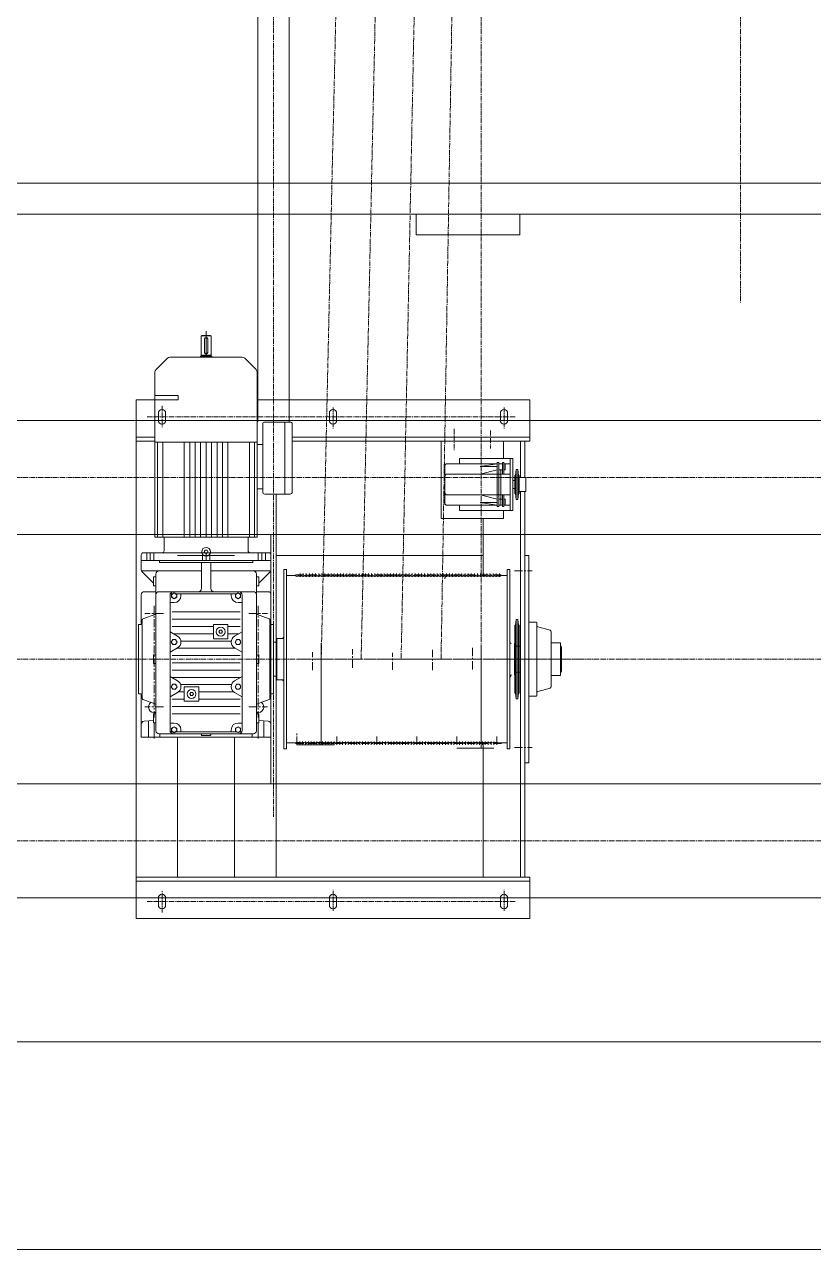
# Model space of a CAD drawing. Header units: millimetres. Extents: x 53635 to 142317, y 101101 to 147193.
# Drawn here: x 71936 to 73456, y 104897 to 107257 of the extents above; entities that cross this region are included whole.
import ezdxf

# ---------------------------------------------------------------- set-up
doc = ezdxf.new("R2010")
doc.units = ezdxf.units.MM
doc.header["$LTSCALE"] = 0.5
doc.header["$MEASUREMENT"] = 0
for name, pattern in [('AXES', [50.8, 31.75, -6.35, 6.35, -6.35]), ('AXES2', [28.575, 19.05, -3.175, 3.175, -3.175]), ('CONTINU', [0])]:
    doc.linetypes.add(name, pattern=pattern)
doc.layers.get('0').update_dxf_attribs({"lineweight": 0})
for name, color, linetype, lineweight in [('-AXE', 1, 'AXES2', 0), ('-beton', 6, 'Continuous', 0), ('-fort', 7, 'Continuous', 0), ('ASHADE', 7, 'CONTINU', 0), ('AXE', 1, 'AXES2', 0), ('AXES', 1, 'AXES', 0), ('FIN', 1, 'Continuous', 0), ('FORT', 7, 'Continuous', 0)]:
    doc.layers.add(name, color=color, linetype=linetype, lineweight=lineweight)

msp = doc.modelspace()

# ---------------------------------------------------------------- linework, layer by layer
at = {"layer": '-AXE'}
for p, q in [((72415.9, 121723.73), (72415.9, 105730.21)), ((70604.5, 106384.09), (77418.31, 106384.09)), ((70604.5, 106034.09), (77418.31, 106034.09)), ((70604.5, 105684.09), (77418.31, 105684.09))]:
    msp.add_line(p, q, dxfattribs=at)
at = {"layer": '-beton'}
for p, q in [((77215.89, 105296.59), (70815.89, 105296.59)), ((77626.32, 104896.59), (70445.89, 104896.59))]:
    msp.add_line(p, q, dxfattribs=at)
at = {"layer": '-fort'}
for p, q in [((72385.9, 106491.59), (72385.9, 107496.59)), ((72445.9, 106491.59), (72445.9, 107496.59)), ((70815.89, 106951.59), (77215.89, 106951.59)), ((70815.89, 106891.59), (77215.89, 106891.59)), ((70960.9, 106494.09), (77070.89, 106494.09)), ((70960.9, 106274.09), (77070.89, 106274.09)), ((72410.9, 105794.09), (72410.9, 106274.09)), ((72420.9, 105794.09), (72420.9, 106274.09)), ((70960.9, 105794.09), (77070.89, 105794.09)), ((70960.9, 105574.09), (77070.89, 105574.09))]:
    msp.add_line(p, q, dxfattribs=at)
for p, q in [((72691.39, 106891.59), (72690.89, 106891.09)), ((72690.89, 106891.09), (72690.89, 106852.09)), ((72691.39, 106891.59), (72890.39, 106891.59)), ((72890.89, 106891.09), (72890.39, 106891.59)), ((72890.89, 106891.09), (72890.89, 106852.09)), ((72690.89, 106852.09), (72691.39, 106851.59)), ((72691.39, 106851.59), (72890.39, 106851.59)), ((72890.39, 106851.59), (72890.89, 106852.09)), ((72276.64, 106657.09), (72277.64, 106658.09)), ((72276.64, 106657.09), (72295.64, 106657.09)), ((72276.64, 106618.09), (72276.64, 106657.09)), ((72277.64, 106658.09), (72294.64, 106658.09)), ((72283.14, 106625.09), (72283.14, 106651.09)), ((72286.14, 106618.09), (72286.14, 106666.09)), ((72289.14, 106625.09), (72289.14, 106651.09)), ((72295.64, 106657.09), (72294.64, 106658.09)), ((72295.64, 106618.09), (72295.64, 106657.09)), ((72189.69, 106592.14), (72211.59, 106614.03)), ((72216.54, 106616.09), (72286.14, 106616.09)), ((72275.14, 106618.09), (72297.14, 106618.09)), ((72275.14, 106616.09), (72275.14, 106618.09)), ((72275.14, 106616.09), (72297.14, 106616.09)), ((72276.64, 106620.09), (72295.64, 106620.09)), ((72276.64, 106618.09), (72295.64, 106618.09)), ((72286.14, 106616.09), (72355.74, 106616.09)), ((72297.14, 106616.09), (72297.14, 106618.09)), ((72382.59, 106592.14), (72360.69, 106614.03)), ((72187.64, 106542.09), (72187.64, 106587.19)), ((72384.64, 106452.09), (72384.64, 106587.19)), ((72187.02, 106534.09), (72187.02, 106542.09)), ((72187.02, 106542.09), (72232.5, 106542.09)), ((72187.02, 106534.09), (72232.5, 106534.09)), ((72187.64, 106452.09), (72187.64, 106534.09)), ((72232.5, 106534.09), (72232.5, 106542.09)), ((72395.14, 106356.09), (72395.14, 106487.09)), ((72448.14, 106491.09), (72399.14, 106491.09)), ((72438.14, 106352.09), (72438.14, 106491.09)), ((72452.14, 106356.09), (72452.14, 106487.09)), ((72187.64, 106452.09), (72286.14, 106452.09)), ((72187.64, 106269.09), (72187.64, 106452.09)), ((72192.64, 106452.09), (72192.64, 106452.09)), ((72192.64, 106269.09), (72192.64, 106452.09)), ((72202.64, 106452.09), (72202.64, 106452.09)), ((72202.64, 106269.09), (72202.64, 106452.09)), ((72244.14, 106452.09), (72244.14, 106452.09)), ((72244.14, 106269.09), (72244.14, 106452.09)), ((72254.64, 106452.09), (72254.64, 106452.09)), ((72254.64, 106269.09), (72254.64, 106452.09)), ((72265.14, 106452.09), (72265.14, 106452.09)), ((72265.14, 106269.09), (72265.14, 106452.09)), ((72275.64, 106452.09), (72275.64, 106452.09)), ((72275.64, 106269.09), (72275.64, 106452.09)), ((72286.14, 106452.09), (72384.64, 106452.09)), ((72286.14, 106269.09), (72286.14, 106452.09)), ((72296.64, 106452.09), (72296.64, 106452.09)), ((72296.64, 106269.09), (72296.64, 106452.09)), ((72307.14, 106452.09), (72307.14, 106452.09)), ((72307.14, 106269.09), (72307.14, 106452.09)), ((72317.64, 106452.09), (72317.64, 106452.09)), ((72317.64, 106269.09), (72317.64, 106452.09)), ((72328.14, 106452.09), (72328.14, 106452.09)), ((72328.14, 106269.09), (72328.14, 106452.09)), ((72369.64, 106452.09), (72369.64, 106452.09)), ((72369.64, 106269.09), (72369.64, 106452.09)), ((72379.64, 106452.09), (72379.64, 106452.09)), ((72379.64, 106269.09), (72379.64, 106452.09)), ((72384.64, 106452.09), (72384.64, 106452.09)), ((72384.64, 106452.09), (72384.64, 106452.09)), ((72384.64, 106269.09), (72384.64, 106452.09)), ((72384.64, 106447.59), (72384.64, 106452.09)), ((72395.14, 106447.59), (72384.64, 106447.59)), ((72384.64, 106362.59), (72384.64, 106447.59)), ((72395.14, 106362.59), (72395.14, 106447.59)), ((72395.14, 106362.59), (72384.64, 106362.59)), ((72448.14, 106352.09), (72399.14, 106352.09)), ((72187.64, 106269.09), (72384.64, 106269.09)), ((72205.14, 106243.09), (72205.14, 106269.09)), ((72205.14, 106269.09), (72367.14, 106269.09)), ((72367.14, 106243.09), (72367.14, 106269.09)), ((72161.14, 106224.09), (72161.14, 106235.09)), ((72161.14, 106224.09), (72196.14, 106224.09)), ((72161.14, 106206.57), (72161.14, 106224.09)), ((72161.14, 106224.09), (72196.14, 106224.09)), ((72165.14, 106239.09), (72201.14, 106239.09)), ((72171.64, 106224.09), (72171.64, 106239.09)), ((72178.64, 106224.09), (72178.64, 106239.09)), ((72185.64, 106224.09), (72185.64, 106239.09)), ((72196.14, 106224.09), (72376.14, 106224.09)), ((72196.14, 106224.09), (72376.14, 106224.09)), ((72196.14, 106220.09), (72196.14, 106224.09)), ((72201.14, 106239.09), (72371.14, 106239.09)), ((72279.14, 106224.09), (72279.14, 106239.09)), ((72279.14, 106224.09), (72279.14, 106239.09)), ((72279.14, 106224.09), (72279.14, 106239.09)), ((72279.14, 106224.09), (72279.14, 106239.09)), ((72282.68, 106241.09), (72284.41, 106244.09)), ((72284.41, 106238.09), (72282.68, 106241.09)), ((72284.41, 106244.09), (72287.88, 106244.09)), ((72284.41, 106238.09), (72287.88, 106238.09)), ((72286.14, 106224.09), (72286.14, 106239.09)), ((72286.14, 106224.09), (72286.14, 106239.09)), ((72286.14, 106224.09), (72286.14, 106239.09)), ((72289.61, 106241.09), (72287.88, 106244.09)), ((72287.88, 106238.09), (72289.61, 106241.09)), ((72293.14, 106224.09), (72293.14, 106239.09)), ((72293.14, 106224.09), (72293.14, 106239.09)), ((72293.14, 106224.09), (72293.14, 106239.09)), ((72293.14, 106224.09), (72293.14, 106239.09)), ((72371.14, 106239.09), (72407.14, 106239.09)), ((72376.14, 106224.09), (72411.14, 106224.09)), ((72376.14, 106220.09), (72376.14, 106224.09)), ((72376.14, 106224.09), (72411.14, 106224.09)), ((72386.64, 106224.09), (72386.64, 106239.09)), ((72393.64, 106224.09), (72393.64, 106239.09)), ((72400.64, 106224.09), (72400.64, 106239.09)), ((72411.14, 106224.09), (72411.14, 106235.09)), ((72411.14, 106224.09), (72411.14, 106224.09)), ((72411.14, 106206.57), (72411.14, 106224.09)), ((72411.14, 106224.09), (72411.14, 106224.09)), ((72908.14, 105834.09), (72908.14, 106234.09)), ((72184.64, 106180.59), (72162.9, 106202.33)), ((72163.14, 106204.09), (72277.14, 106204.09)), ((72195.14, 106204.09), (72277.14, 106204.09)), ((72196.14, 106220.09), (72376.14, 106220.09)), ((72277.14, 106170.09), (72277.14, 106219.09)), ((72277.14, 106204.09), (72277.14, 106204.09)), ((72277.14, 106204.09), (72277.14, 106204.09)), ((72295.14, 106170.09), (72295.14, 106219.09)), ((72295.14, 106204.09), (72409.14, 106204.09)), ((72295.14, 106204.09), (72377.14, 106204.09)), ((72387.64, 106180.59), (72409.39, 106202.33)), ((72436.14, 106206.59), (72436.14, 106034.08)), ((72441.14, 106034.08), (72441.14, 106206.59)), ((72866.14, 106034.08), (72866.14, 106206.59)), ((72871.14, 106206.59), (72871.14, 106034.08)), ((72189.14, 106192.59), (72184.64, 106192.59)), ((72184.64, 106192.59), (72184.64, 106175.59)), ((72184.64, 106175.59), (72189.14, 106175.59)), ((72189.14, 106192.59), (72189.14, 106198.09)), ((72189.14, 106175.59), (72189.14, 106192.59)), ((72189.14, 106158.09), (72189.14, 106175.59)), ((72189.14, 106164.09), (72189.14, 106175.59)), ((72383.14, 106158.09), (72383.14, 106198.09)), ((72383.14, 106192.59), (72383.14, 106175.59)), ((72387.64, 106192.59), (72383.14, 106192.59)), ((72383.14, 106164.09), (72383.14, 106176.09)), ((72383.14, 106176.09), (72383.14, 106176.09)), ((72383.14, 106175.59), (72387.64, 106175.59)), ((72387.64, 106175.59), (72387.64, 106192.59)), ((72441.14, 106195.59), (72458.32, 106195.59)), ((72463.97, 106195.59), (72464.32, 106195.59)), ((72469.97, 106195.59), (72470.32, 106195.59)), ((72475.97, 106195.59), (72476.32, 106195.59)), ((72481.97, 106195.59), (72482.32, 106195.59)), ((72487.97, 106195.59), (72488.32, 106195.59)), ((72493.97, 106195.59), (72494.32, 106195.59)), ((72499.97, 106195.59), (72500.32, 106195.59)), ((72505.97, 106195.59), (72506.32, 106195.59)), ((72511.97, 106195.59), (72512.32, 106195.59)), ((72517.97, 106195.59), (72518.32, 106195.59)), ((72523.97, 106195.59), (72524.32, 106195.59)), ((72529.97, 106195.59), (72530.32, 106195.59)), ((72535.97, 106195.59), (72536.32, 106195.59)), ((72541.97, 106195.59), (72542.32, 106195.59)), ((72547.97, 106195.59), (72548.32, 106195.59)), ((72553.97, 106195.59), (72554.32, 106195.59)), ((72559.97, 106195.59), (72560.32, 106195.59)), ((72565.97, 106195.59), (72566.32, 106195.59)), ((72571.97, 106195.59), (72572.32, 106195.59)), ((72577.97, 106195.59), (72578.32, 106195.59)), ((72583.97, 106195.59), (72584.32, 106195.59)), ((72589.97, 106195.59), (72590.32, 106195.59)), ((72595.97, 106195.59), (72596.32, 106195.59)), ((72601.97, 106195.59), (72602.32, 106195.59)), ((72607.97, 106195.59), (72608.32, 106195.59)), ((72613.97, 106195.59), (72614.32, 106195.59)), ((72619.97, 106195.59), (72620.32, 106195.59)), ((72625.97, 106195.59), (72626.32, 106195.59)), ((72631.97, 106195.59), (72632.32, 106195.59)), ((72637.97, 106195.59), (72638.32, 106195.59)), ((72643.97, 106195.59), (72644.32, 106195.59)), ((72649.97, 106195.59), (72650.32, 106195.59)), ((72655.97, 106195.59), (72656.32, 106195.59)), ((72661.97, 106195.59), (72662.32, 106195.59)), ((72667.97, 106195.59), (72668.32, 106195.59)), ((72673.97, 106195.59), (72674.32, 106195.59)), ((72679.97, 106195.59), (72680.32, 106195.59)), ((72685.97, 106195.59), (72686.32, 106195.59)), ((72691.97, 106195.59), (72692.32, 106195.59)), ((72697.97, 106195.59), (72698.32, 106195.59)), ((72703.97, 106195.59), (72704.32, 106195.59)), ((72709.97, 106195.59), (72710.32, 106195.59)), ((72715.97, 106195.59), (72716.32, 106195.59)), ((72721.97, 106195.59), (72722.32, 106195.59)), ((72727.97, 106195.59), (72728.32, 106195.59)), ((72733.97, 106195.59), (72734.32, 106195.59)), ((72739.97, 106195.59), (72740.32, 106195.59)), ((72745.97, 106195.59), (72746.32, 106195.59)), ((72751.97, 106195.59), (72752.32, 106195.59)), ((72757.97, 106195.59), (72758.32, 106195.59)), ((72763.97, 106195.59), (72764.32, 106195.59)), ((72769.97, 106195.59), (72770.32, 106195.59)), ((72775.97, 106195.59), (72776.32, 106195.59)), ((72781.97, 106195.59), (72782.32, 106195.59)), ((72787.97, 106195.59), (72788.32, 106195.59)), ((72793.97, 106195.59), (72794.32, 106195.59)), ((72799.97, 106195.59), (72800.32, 106195.59)), ((72805.97, 106195.59), (72806.32, 106195.59)), ((72811.97, 106195.59), (72812.32, 106195.59)), ((72817.97, 106195.59), (72818.32, 106195.59)), ((72823.97, 106195.59), (72824.32, 106195.59)), ((72829.97, 106195.59), (72830.32, 106195.59)), ((72835.97, 106195.59), (72836.32, 106195.59)), ((72841.97, 106195.59), (72842.32, 106195.59)), ((72847.97, 106195.59), (72848.32, 106195.59)), ((72853.97, 106195.59), (72866.14, 106195.59)), ((72161.14, 106101.09), (72161.14, 106158.09)), ((72167.14, 106164.09), (72189.14, 106164.09)), ((72189.14, 106042.59), (72189.14, 106158.09)), ((72189.14, 106042.59), (72189.14, 106158.09)), ((72195.14, 106164.09), (72223.14, 106164.09)), ((72216.64, 106086.69), (72216.64, 106157.59)), ((72217.94, 106160.09), (72221.77, 106160.09)), ((72219.74, 106158.89), (72224.64, 106161.79)), ((72219.74, 106153.29), (72219.74, 106158.89)), ((72224.64, 106150.49), (72219.74, 106153.29)), ((72223.14, 106164.09), (72349.14, 106164.09)), ((72229.54, 106158.89), (72224.64, 106161.79)), ((72224.64, 106150.49), (72229.54, 106153.29)), ((72227.52, 106160.09), (72344.77, 106160.09)), ((72229.54, 106153.29), (72229.54, 106158.89)), ((72237.64, 106156.09), (72237.64, 106160.09)), ((72334.64, 106156.09), (72334.64, 106160.09)), ((72342.74, 106158.89), (72347.64, 106161.79)), ((72342.74, 106153.29), (72342.74, 106158.89)), ((72347.64, 106150.49), (72342.74, 106153.29)), ((72352.54, 106158.89), (72347.64, 106161.79)), ((72347.64, 106150.49), (72352.54, 106153.29)), ((72349.14, 106164.09), (72377.14, 106164.09)), ((72350.52, 106160.09), (72354.34, 106160.09)), ((72352.54, 106153.29), (72352.54, 106158.89)), ((72355.64, 106086.69), (72355.64, 106157.59)), ((72383.14, 106164.09), (72405.14, 106164.09)), ((72383.14, 105896.09), (72383.14, 106158.09)), ((72411.14, 106101.09), (72411.14, 106158.09)), ((72216.64, 106143.09), (72224.64, 106143.09)), ((72347.64, 106143.09), (72355.64, 106143.09)), ((72163.14, 106103.09), (72163.14, 106109.68)), ((72164.46, 106111.56), (72189.14, 106120.55)), ((72220.64, 106125.09), (72351.64, 106125.09)), ((72220.64, 106111.09), (72351.64, 106111.09)), ((72407.83, 106111.56), (72383.14, 106120.55)), ((72409.14, 106103.09), (72409.14, 106109.68)), ((72922.14, 106105.59), (72908.14, 106105.59)), ((72923.14, 106104.59), (72923.14, 106034.09)), ((72156.14, 106101.09), (72161.14, 106101.09)), ((72156.14, 106034.09), (72156.14, 106101.09)), ((72163.14, 105967.09), (72163.14, 106101.09)), ((72216.64, 106047.49), (72216.64, 106086.69)), ((72231.14, 106078.39), (72216.64, 106086.69)), ((72216.64, 106047.49), (72216.64, 106086.69)), ((72220.64, 106097.09), (72300.14, 106097.09)), ((72222.93, 106083.09), (72300.14, 106083.09)), ((72300.14, 106101.09), (72328.14, 106101.09)), ((72300.14, 106073.09), (72300.14, 106101.09)), ((72312.41, 106090.09), (72310.68, 106087.09)), ((72310.68, 106087.09), (72312.41, 106084.09)), ((72315.88, 106090.09), (72312.41, 106090.09)), ((72312.41, 106084.09), (72315.88, 106084.09)), ((72317.61, 106087.09), (72315.88, 106090.09)), ((72315.88, 106084.09), (72317.61, 106087.09)), ((72328.14, 106073.09), (72328.14, 106101.09)), ((72328.14, 106097.09), (72351.64, 106097.09)), ((72328.14, 106083.09), (72349.35, 106083.09)), ((72341.14, 106078.39), (72355.64, 106086.69)), ((72355.64, 106047.49), (72355.64, 106086.69)), ((72409.14, 105967.09), (72409.14, 106101.09)), ((72411.14, 106101.09), (72416.14, 106101.09)), ((72416.14, 106034.09), (72416.14, 106101.09)), ((72948.92, 106089.88), (72925.37, 106096.19)), ((72951.14, 106034.09), (72951.14, 106087.01)), ((72218.94, 106067.09), (72221.84, 106071.99)), ((72221.84, 106062.19), (72218.94, 106067.09)), ((72221.84, 106071.99), (72227.44, 106071.99)), ((72221.84, 106062.19), (72227.44, 106062.19)), ((72230.24, 106067.09), (72227.44, 106071.99)), ((72227.44, 106062.19), (72230.24, 106067.09)), ((72237.49, 106069.09), (72334.8, 106069.09)), ((72300.14, 106073.09), (72328.14, 106073.09)), ((72341.94, 106067.09), (72344.84, 106071.99)), ((72344.84, 106062.19), (72341.94, 106067.09)), ((72344.84, 106071.99), (72350.44, 106071.99)), ((72344.84, 106062.19), (72350.44, 106062.19)), ((72353.24, 106067.09), (72350.44, 106071.99)), ((72350.44, 106062.19), (72353.24, 106067.09)), ((72421.14, 106066.59), (72416.14, 106066.59)), ((72416.14, 106066.59), (72416.14, 106066.59)), ((72421.14, 106073.09), (72422.14, 106074.09)), ((72421.14, 105995.09), (72421.14, 106073.09)), ((72421.14, 106001.59), (72421.14, 106066.59)), ((72421.14, 106004.09), (72421.14, 106064.09)), ((72436.14, 106074.09), (72422.14, 106074.09)), ((72422.14, 105994.09), (72422.14, 106074.09)), ((72881.14, 106063.09), (72880.14, 106064.09)), ((72880.14, 106004.09), (72880.14, 106064.09)), ((72892.14, 106059.09), (72881.14, 106059.09)), ((72968.74, 106065.33), (72951.14, 106065.33)), ((72968.74, 106002.83), (72968.74, 106065.33)), ((72970.14, 106059.09), (72968.74, 106059.09)), ((72971.14, 106058.09), (72970.14, 106059.09)), ((72970.14, 106009.09), (72970.14, 106059.09)), ((72971.14, 106010.09), (72971.14, 106058.09)), ((72156.14, 105967.09), (72156.14, 106034.09)), ((72189.14, 106042.59), (72184.64, 106042.59)), ((72184.64, 106042.59), (72184.64, 106025.59)), ((72189.14, 106025.59), (72189.14, 106042.59)), ((72216.64, 106047.49), (72231.14, 106055.79)), ((72216.64, 106000.69), (72216.64, 106047.49)), ((72220.64, 106041.09), (72351.64, 106041.09)), ((72229.92, 106055.09), (72342.37, 106055.09)), ((72355.64, 106047.49), (72341.14, 106055.79)), ((72355.64, 106000.69), (72355.64, 106047.49)), ((72383.14, 106042.59), (72383.14, 106025.59)), ((72387.64, 106042.59), (72383.14, 106042.59)), ((72387.64, 106025.59), (72387.64, 106042.59)), ((72416.14, 105967.09), (72416.14, 106034.09)), ((72436.14, 106034.08), (72436.14, 105861.59)), ((72441.14, 106034.08), (72441.14, 105861.59)), ((72866.14, 106034.08), (72866.14, 105861.59)), ((72871.14, 106034.08), (72871.14, 105861.59)), ((72923.14, 105963.59), (72923.14, 106034.09)), ((72951.14, 105981.19), (72951.14, 106034.09)), ((72184.64, 106025.59), (72189.14, 106025.59)), ((72189.14, 105928.59), (72189.14, 106025.59)), ((72220.64, 106027.09), (72351.64, 106027.09)), ((72220.64, 106027.09), (72351.64, 106027.09)), ((72220.64, 106013.09), (72351.64, 106013.09)), ((72383.14, 106025.59), (72387.64, 106025.59)), ((72971.14, 106010.09), (72970.14, 106009.09)), ((72216.64, 105961.49), (72216.64, 106000.69)), ((72231.14, 105992.39), (72216.64, 106000.69)), ((72216.64, 105961.49), (72216.64, 106000.69)), ((72220.64, 105999.09), (72351.64, 105999.09)), ((72341.14, 105992.39), (72355.64, 106000.69)), ((72355.64, 105961.49), (72355.64, 106000.69)), ((72421.14, 106001.59), (72416.14, 106001.59)), ((72416.14, 106001.59), (72416.14, 106001.59)), ((72421.14, 105995.09), (72422.14, 105994.09)), ((72436.14, 105994.09), (72422.14, 105994.09)), ((72880.14, 106004.09), (72881.14, 106005.09)), ((72892.14, 106009.09), (72881.14, 106009.09)), ((72968.74, 106002.83), (72951.14, 106002.83)), ((72970.14, 106009.09), (72968.74, 106009.09)), ((72156.14, 105967.09), (72161.14, 105967.09)), ((72161.14, 105884.09), (72161.14, 105967.09)), ((72163.14, 105958.49), (72163.14, 105965.09)), ((72216.64, 105961.49), (72231.14, 105969.79)), ((72218.94, 105981.09), (72221.84, 105985.99)), ((72221.84, 105976.19), (72218.94, 105981.09)), ((72221.84, 105985.99), (72227.44, 105985.99)), ((72221.84, 105976.19), (72227.44, 105976.19)), ((72230.24, 105981.09), (72227.44, 105985.99)), ((72227.44, 105976.19), (72230.24, 105981.09)), ((72232.95, 105971.09), (72244.14, 105971.09)), ((72237.01, 105985.09), (72335.27, 105985.09)), ((72244.14, 105981.09), (72272.14, 105981.09)), ((72244.14, 105953.09), (72244.14, 105981.09)), ((72256.41, 105970.09), (72254.68, 105967.09)), ((72254.68, 105967.09), (72256.41, 105964.09)), ((72259.88, 105970.09), (72256.41, 105970.09)), ((72256.41, 105964.09), (72259.88, 105964.09)), ((72261.61, 105967.09), (72259.88, 105970.09)), ((72259.88, 105964.09), (72261.61, 105967.09)), ((72272.14, 105953.09), (72272.14, 105981.09)), ((72272.14, 105971.09), (72339.34, 105971.09)), ((72355.64, 105961.49), (72341.14, 105969.79)), ((72341.94, 105981.09), (72344.84, 105985.99)), ((72344.84, 105976.19), (72341.94, 105981.09)), ((72344.84, 105985.99), (72350.44, 105985.99)), ((72344.84, 105976.19), (72350.44, 105976.19)), ((72353.24, 105981.09), (72350.44, 105985.99)), ((72350.44, 105976.19), (72353.24, 105981.09)), ((72409.14, 105958.49), (72409.14, 105965.09)), ((72411.14, 105967.09), (72416.14, 105967.09)), ((72411.14, 105884.09), (72411.14, 105967.09)), ((72922.14, 105962.59), (72908.14, 105962.59)), ((72948.92, 105978.29), (72925.37, 105971.98)), ((72189.14, 105947.62), (72164.46, 105956.61)), ((72216.64, 105896.59), (72216.64, 105961.49)), ((72220.64, 105957.09), (72244.14, 105957.09)), ((72220.64, 105943.09), (72351.64, 105943.09)), ((72244.14, 105953.09), (72272.14, 105953.09)), ((72272.14, 105957.09), (72351.64, 105957.09)), ((72355.64, 105896.59), (72355.64, 105961.49)), ((72383.14, 105947.62), (72407.83, 105956.61)), ((72166.72, 105914.48), (72184.64, 105915.76)), ((72189.14, 105928.59), (72184.64, 105928.59)), ((72184.64, 105928.59), (72184.64, 105911.59)), ((72189.14, 105911.59), (72189.14, 105928.59)), ((72220.64, 105929.09), (72351.64, 105929.09)), ((72383.14, 105928.59), (72383.14, 105911.59)), ((72387.64, 105928.59), (72383.14, 105928.59)), ((72383.14, 105916.09), (72383.14, 105916.09)), ((72387.64, 105911.59), (72387.64, 105928.59)), ((72405.57, 105914.48), (72387.64, 105915.76)), ((72161.14, 105884.09), (72161.14, 105908.5)), ((72175.14, 105884.09), (72175.14, 105914.09)), ((72184.64, 105911.59), (72189.14, 105911.59)), ((72186.14, 105881.09), (72186.14, 105911.59)), ((72189.14, 105896.09), (72189.14, 105911.59)), ((72216.64, 105911.09), (72224.64, 105911.09)), ((72217.94, 105894.09), (72221.77, 105894.09)), ((72219.74, 105900.89), (72224.64, 105903.69)), ((72219.74, 105895.29), (72219.74, 105900.89)), ((72224.64, 105892.39), (72219.74, 105895.29)), ((72229.54, 105900.89), (72224.64, 105903.69)), ((72224.64, 105892.39), (72229.54, 105895.29)), ((72227.52, 105894.09), (72344.84, 105894.09)), ((72229.54, 105895.29), (72229.54, 105900.89)), ((72237.64, 105894.09), (72237.64, 105898.09)), ((72334.64, 105894.09), (72334.64, 105898.09)), ((72342.74, 105900.89), (72347.64, 105903.79)), ((72342.74, 105895.29), (72342.74, 105900.89)), ((72347.64, 105892.49), (72342.74, 105895.29)), ((72347.64, 105911.09), (72355.64, 105911.09)), ((72352.54, 105900.89), (72347.64, 105903.79)), ((72347.64, 105892.49), (72352.54, 105895.29)), ((72350.44, 105894.09), (72354.34, 105894.09)), ((72352.54, 105895.29), (72352.54, 105900.89)), ((72383.14, 105911.59), (72387.64, 105911.59)), ((72386.14, 105881.09), (72386.14, 105911.59)), ((72397.14, 105884.09), (72397.14, 105914.09)), ((72411.14, 105884.09), (72411.14, 105908.5)), ((72161.14, 105884.09), (72286.14, 105884.09)), ((72195.14, 105890.09), (72223.14, 105890.09)), ((72197.14, 105884.09), (72197.14, 105890.09)), ((72223.14, 105890.09), (72349.14, 105890.09)), ((72223.14, 105890.09), (72276.14, 105890.09)), ((72277.14, 105888.09), (72277.14, 105889.09)), ((72278.14, 105887.09), (72286.14, 105887.09)), ((72286.14, 105887.09), (72294.14, 105887.09)), ((72286.14, 105884.09), (72411.14, 105884.09)), ((72295.14, 105888.09), (72295.14, 105889.09)), ((72296.14, 105890.09), (72349.14, 105890.09)), ((72349.14, 105890.09), (72377.14, 105890.09)), ((72375.14, 105884.09), (72375.14, 105890.09)), ((72441.14, 105872.59), (72458.58, 105872.59)), ((72463.71, 105872.59), (72464.08, 105872.59)), ((72469.21, 105872.59), (72469.58, 105872.59)), ((72474.71, 105872.59), (72475.08, 105872.59)), ((72480.21, 105872.59), (72480.58, 105872.59)), ((72485.71, 105872.59), (72486.08, 105872.59)), ((72491.21, 105872.59), (72491.58, 105872.59)), ((72496.71, 105872.59), (72497.08, 105872.59)), ((72502.21, 105872.59), (72502.58, 105872.59)), ((72507.71, 105872.59), (72508.08, 105872.59)), ((72513.21, 105872.59), (72513.58, 105872.59)), ((72518.71, 105872.59), (72519.08, 105872.59)), ((72524.21, 105872.59), (72524.58, 105872.59)), ((72529.71, 105872.59), (72530.08, 105872.59)), ((72535.21, 105872.59), (72535.58, 105872.59)), ((72540.71, 105872.59), (72541.08, 105872.59)), ((72546.21, 105872.59), (72546.58, 105872.59)), ((72551.71, 105872.59), (72552.08, 105872.59)), ((72557.21, 105872.59), (72557.58, 105872.59)), ((72562.71, 105872.59), (72563.08, 105872.59)), ((72568.21, 105872.59), (72568.58, 105872.59)), ((72573.71, 105872.59), (72574.08, 105872.59)), ((72579.21, 105872.59), (72579.58, 105872.59)), ((72584.71, 105872.59), (72585.08, 105872.59)), ((72590.21, 105872.59), (72590.58, 105872.59)), ((72595.71, 105872.59), (72596.08, 105872.59)), ((72601.21, 105872.59), (72601.58, 105872.59)), ((72606.71, 105872.59), (72607.08, 105872.59)), ((72612.21, 105872.59), (72612.58, 105872.59)), ((72617.71, 105872.59), (72618.08, 105872.59)), ((72623.21, 105872.59), (72623.58, 105872.59)), ((72628.71, 105872.59), (72629.08, 105872.59)), ((72634.21, 105872.59), (72634.58, 105872.59)), ((72639.71, 105872.59), (72640.08, 105872.59)), ((72645.21, 105872.59), (72645.58, 105872.59)), ((72650.71, 105872.59), (72651.08, 105872.59)), ((72656.21, 105872.59), (72656.58, 105872.59)), ((72661.71, 105872.59), (72662.08, 105872.59)), ((72667.21, 105872.59), (72667.58, 105872.59)), ((72672.71, 105872.59), (72673.08, 105872.59)), ((72678.21, 105872.59), (72678.58, 105872.59)), ((72683.71, 105872.59), (72684.08, 105872.59)), ((72689.21, 105872.59), (72689.58, 105872.59)), ((72694.71, 105872.59), (72695.08, 105872.59)), ((72700.21, 105872.59), (72700.58, 105872.59)), ((72705.71, 105872.59), (72706.08, 105872.59)), ((72711.21, 105872.59), (72711.58, 105872.59)), ((72716.71, 105872.59), (72717.08, 105872.59)), ((72722.21, 105872.59), (72722.58, 105872.59)), ((72727.71, 105872.59), (72728.08, 105872.59)), ((72733.21, 105872.59), (72733.58, 105872.59)), ((72738.71, 105872.59), (72739.08, 105872.59)), ((72744.21, 105872.59), (72744.58, 105872.59)), ((72749.71, 105872.59), (72750.08, 105872.59)), ((72755.21, 105872.59), (72755.58, 105872.59)), ((72760.71, 105872.59), (72761.08, 105872.59)), ((72766.21, 105872.59), (72766.58, 105872.59)), ((72771.71, 105872.59), (72772.08, 105872.59)), ((72777.21, 105872.59), (72777.58, 105872.59)), ((72782.71, 105872.59), (72783.08, 105872.59)), ((72788.21, 105872.59), (72788.58, 105872.59)), ((72793.71, 105872.59), (72794.08, 105872.59)), ((72799.21, 105872.59), (72799.58, 105872.59)), ((72804.71, 105872.59), (72805.08, 105872.59)), ((72810.21, 105872.59), (72810.58, 105872.59)), ((72815.71, 105872.59), (72816.08, 105872.59)), ((72821.21, 105872.59), (72821.58, 105872.59)), ((72826.71, 105872.59), (72827.08, 105872.59)), ((72832.21, 105872.59), (72832.58, 105872.59)), ((72837.71, 105872.59), (72838.08, 105872.59)), ((72843.21, 105872.59), (72843.58, 105872.59)), ((72848.71, 105872.59), (72866.14, 105872.59))]:
    msp.add_line(p, q)
at = {"ltscale": 2}
for p, q in [((72507.89, 105868.94), (72507.89, 106064.91)), ((72815.89, 105862.42), (72815.89, 106058.39)), ((72461.14, 105868.94), (72483.14, 105868.94)), ((72483.14, 105868.94), (72532.64, 105868.94)), ((72769.14, 105862.42), (72791.14, 105862.42)), ((72791.14, 105862.42), (72840.64, 105862.42))]:
    msp.add_line(p, q, dxfattribs=at)
for centre, radius in [((72286.14, 106241.09), 8.5), ((72224.64, 106156.09), 4.89), ((72347.64, 106156.09), 4.89), ((72314.14, 106087.09), 8.5), ((72224.64, 106067.09), 4.89), ((72347.64, 106067.09), 4.89), ((72224.64, 105981.09), 4.89), ((72258.14, 105967.09), 8.5), ((72347.64, 105981.09), 4.89), ((72224.64, 105898.09), 4.89), ((72347.64, 105898.09), 4.89)]:
    msp.add_circle(centre, radius)
for centre, radius, start, end in [((72286.14, 106651.09), 3, 0, 180), ((72286.14, 106625.09), 3, 180, 360), ((72216.54, 106609.09), 7, 90, 135), ((72355.74, 106609.09), 7, 45, 90), ((72194.64, 106587.19), 7, 135, 180), ((72377.64, 106587.19), 7, 0, 45), ((72399.14, 106487.09), 4, 90, 180), ((72448.14, 106487.09), 4, 0, 90), ((72399.14, 106356.09), 4, 180, 270), ((72448.14, 106356.09), 4, -90, 0), ((72165.14, 106235.09), 4, 90, 180), ((72201.14, 106243.09), 4, -90, 0), ((72371.14, 106243.09), 4, 180, 270), ((72407.14, 106235.09), 4, 0, 90), ((72167.14, 106206.57), 6, 180, 225), ((72195.14, 106198.09), 6, 90, 180), ((72279.14, 106219.09), 2, 149.99, 180), ((72293.14, 106219.09), 2, 0, 30), ((72377.14, 106198.09), 6, 0, 90), ((72405.14, 106206.57), 6, -45, 0), ((72461.14, 106196.59), 3, -160.52878, -19.47122), ((72467.14, 106196.59), 3, -160.52878, -19.47122), ((72473.14, 106196.59), 3, -160.52878, -19.47122), ((72479.14, 106196.59), 3, -160.52878, -19.47122), ((72485.14, 106196.59), 3, -160.52878, -19.47122), ((72491.14, 106196.59), 3, -160.52878, -19.47122), ((72497.14, 106196.59), 3, -160.52878, -19.47122), ((72503.14, 106196.59), 3, -160.52878, -19.47122), ((72509.14, 106196.59), 3, -160.52878, -19.47122), ((72515.14, 106196.59), 3, -160.52878, -19.47122), ((72521.14, 106196.59), 3, -160.52878, -19.47122), ((72527.14, 106196.59), 3, -160.52878, -19.47122), ((72533.14, 106196.59), 3, -160.52878, -19.47122), ((72539.14, 106196.59), 3, -160.52878, -19.47122), ((72545.14, 106196.59), 3, -160.52878, -19.47122), ((72551.14, 106196.59), 3, -160.52878, -19.47122), ((72557.14, 106196.59), 3, -160.52878, -19.47122), ((72563.14, 106196.59), 3, -160.52878, -19.47122), ((72569.14, 106196.59), 3, -160.52878, -19.47122), ((72575.14, 106196.59), 3, -160.52878, -19.47122), ((72581.14, 106196.59), 3, -160.52878, -19.47122), ((72587.14, 106196.59), 3, -160.52878, -19.47122), ((72593.14, 106196.59), 3, -160.52878, -19.47122), ((72599.14, 106196.59), 3, -160.52878, -19.47122), ((72605.14, 106196.59), 3, -160.52878, -19.47122), ((72611.14, 106196.59), 3, -160.52878, -19.47122), ((72617.14, 106196.59), 3, -160.52878, -19.47122), ((72623.14, 106196.59), 3, -160.52878, -19.47122), ((72629.14, 106196.59), 3, -160.52878, -19.47122), ((72635.14, 106196.59), 3, -160.52878, -19.47122), ((72641.14, 106196.59), 3, -160.52878, -19.47122), ((72647.14, 106196.59), 3, -160.52878, -19.47122), ((72653.14, 106196.59), 3, -160.52878, -19.47122), ((72659.14, 106196.59), 3, -160.52878, -19.47122), ((72665.14, 106196.59), 3, -160.52878, -19.47122), ((72671.14, 106196.59), 3, -160.52878, -19.47122), ((72677.14, 106196.59), 3, -160.52878, -19.47122), ((72683.14, 106196.59), 3, -160.52878, -19.47122), ((72689.14, 106196.59), 3, -160.52878, -19.47122), ((72695.14, 106196.59), 3, -160.52878, -19.47122), ((72701.14, 106196.59), 3, -160.52878, -19.47122), ((72707.14, 106196.59), 3, -160.52878, -19.47122), ((72713.14, 106196.59), 3, -160.52878, -19.47122), ((72719.14, 106196.59), 3, -160.52878, -19.47122), ((72725.14, 106196.59), 3, -160.52878, -19.47122), ((72731.14, 106196.59), 3, -160.52878, -19.47122), ((72737.14, 106196.59), 3, -160.52878, -19.47122), ((72743.14, 106196.59), 3, -160.52878, -19.47122), ((72749.14, 106196.59), 3, -160.52878, -19.47122), ((72755.14, 106196.59), 3, -160.52878, -19.47122), ((72761.14, 106196.59), 3, -160.52878, -19.47122), ((72767.14, 106196.59), 3, -160.52878, -19.47122), ((72773.14, 106196.59), 3, -160.52878, -19.47122), ((72779.14, 106196.59), 3, -160.52878, -19.47122), ((72785.14, 106196.59), 3, -160.52878, -19.47122), ((72791.14, 106196.59), 3, -160.52878, -19.47122), ((72797.14, 106196.59), 3, -160.52878, -19.47122), ((72803.14, 106196.59), 3, -160.52878, -19.47122), ((72809.14, 106196.59), 3, -160.52878, -19.47122), ((72815.14, 106196.59), 3, -160.52878, -19.47122), ((72821.14, 106196.59), 3, -160.52878, -19.47122), ((72827.14, 106196.59), 3, -160.52878, -19.47122), ((72833.14, 106196.59), 3, -160.52878, -19.47122), ((72839.14, 106196.59), 3, -160.52878, -19.47122), ((72845.14, 106196.59), 3, -160.52878, -19.47122), ((72851.14, 106196.59), 3, -160.52878, -19.47122), ((72167.14, 106158.09), 6, 90, 180), ((72195.14, 106158.09), 6, 90, 180), ((72223.14, 106157.59), 6.5, 90, 180), ((72224.64, 106156.09), 13, -90, 0), ((72271.14, 106170.09), 6, -90, 0), ((72301.14, 106170.09), 6, 180, 270), ((72347.64, 106156.09), 13, 180, 270), ((72349.14, 106157.59), 6.5, 0, 90), ((72377.14, 106158.09), 6, 0, 90), ((72405.14, 106158.09), 6, 0, 90), ((72165.14, 106109.68), 2, 110, 180), ((72407.14, 106109.68), 2, 0, 70), ((72922.14, 106104.59), 1, -0.00015, 89.99993), ((72161.14, 106103.09), 2, -90, 0), ((72411.14, 106103.09), 2, 180, 270), ((72926.14, 106099.09), 3, 179.99985, 254.99993), ((72948.14, 106086.98), 3, -0.00015, 74.99993), ((72224.64, 106067.09), 13, -60, 60), ((72347.64, 106067.09), 13, 120, 240), ((72224.64, 105981.09), 13, -60, 60), ((72347.64, 105981.09), 13, 120, 240), ((72161.14, 105965.09), 2, 0, 90), ((72411.14, 105965.09), 2, 90, 180), ((72922.14, 105963.59), 1, -90.00007, 0), ((72926.14, 105969.08), 3, 104.99993, 180), ((72948.14, 105981.19), 3, -75.00007, 0), ((72165.14, 105958.49), 2, 180, 250), ((72186.14, 105942.09), 11, 125.5, 285.83), ((72386.14, 105942.09), 11, -105.84, 54.49), ((72407.14, 105958.49), 2, -70, 0), ((72167.14, 105908.5), 6, 94.09, 180), ((72195.14, 105896.09), 6, 180, 270), ((72223.14, 105896.59), 6.5, 180, 270), ((72224.64, 105898.09), 13, 0, 90), ((72347.64, 105898.09), 13, 90, 180), ((72349.14, 105896.59), 6.5, -90, 0), ((72377.14, 105896.09), 6, -90, 0), ((72405.14, 105908.5), 6, 0, 85.91), ((72276.14, 105889.09), 1, 0, 90), ((72278.14, 105888.09), 1, 180, 270), ((72294.14, 105888.09), 1, -90, 0), ((72296.14, 105889.09), 1, 90, 180)]:
    msp.add_arc(centre, radius, start, end)
for points in [[(72436.14, 106074.09), (72436.14, 106078.09), (72431.77, 106074.09)], [(72871.14, 106064.09), (72871.14, 106068.09), (72875.52, 106064.09)], [(72436.14, 105994.09), (72436.14, 105990.09), (72431.77, 105994.09)], [(72871.14, 106004.09), (72871.14, 105995.09), (72875.52, 106004.09)]]:
    msp.add_solid(points)
at = {"layer": 'ASHADE', "ltscale": 2}
for p, q in [((72151.14, 105534.09), (72151.14, 106534.09)), ((72187.64, 106534.09), (72151.14, 106534.09)), ((72910.14, 106534.09), (72384.64, 106534.09)), ((72910.14, 106454.09), (72910.14, 106534.09)), ((72194.14, 106508.09), (72194.14, 106494.09)), ((72208.14, 106508.09), (72208.14, 106494.09)), ((72523.64, 106508.09), (72523.64, 106494.09)), ((72537.64, 106508.09), (72537.64, 106494.09)), ((72853.14, 106508.09), (72853.14, 106494.09)), ((72867.14, 106508.09), (72867.14, 106494.09)), ((72187.64, 106462.09), (72151.14, 106462.09)), ((72910.14, 106462.09), (72452.14, 106462.09)), ((72187.64, 106454.09), (72151.14, 106454.09)), ((72910.14, 106454.09), (72452.14, 106454.09)), ((72739.14, 106454.09), (72739.14, 106305.09)), ((72739.14, 106454.09), (72859.14, 106454.09)), ((72859.14, 106454.09), (72859.14, 106420.68)), ((72892.14, 106384.18), (72892.14, 106454.09)), ((72900.14, 106384.18), (72900.14, 106454.09)), ((72421.14, 105614.09), (72421.14, 106352.09)), ((72892.14, 105614.09), (72892.14, 106357.18)), ((72900.14, 105614.09), (72900.14, 106357.18)), ((72859.14, 106320.68), (72859.14, 106305.09)), ((72859.14, 106305.09), (72739.14, 106305.09)), ((72820.14, 106193.76), (72820.14, 106305.09)), ((72341.14, 106274.09), (72231.14, 106274.09)), ((72820.14, 106274.09), (72421.14, 106274.09)), ((72341.14, 106234.09), (72231.14, 106234.09)), ((72820.14, 106234.09), (72421.14, 106234.09)), ((72900.14, 106234.09), (72908.14, 106234.09)), ((72231.14, 105614.09), (72231.14, 105884.09)), ((72341.14, 105614.09), (72341.14, 105884.09)), ((72820.14, 105614.09), (72820.14, 105873.89)), ((72900.14, 105834.09), (72908.14, 105834.09)), ((72910.14, 105614.09), (72151.14, 105614.09)), ((72910.14, 105534.09), (72910.14, 105614.09)), ((72910.14, 105606.09), (72151.14, 105606.09)), ((72194.14, 105560.09), (72194.14, 105574.09)), ((72208.14, 105560.09), (72208.14, 105574.09)), ((72523.64, 105560.09), (72523.64, 105574.09)), ((72537.64, 105560.09), (72537.64, 105574.09)), ((72853.14, 105560.09), (72853.14, 105574.09)), ((72867.14, 105560.09), (72867.14, 105574.09)), ((72910.14, 105534.09), (72151.14, 105534.09))]:
    msp.add_line(p, q, dxfattribs=at)
for centre, radius, start, end in [((72201.14, 106508.09), 7, 0, 180), ((72530.64, 106508.09), 7, 0, 180), ((72860.14, 106508.09), 7, 0, 180), ((72201.14, 106494.09), 7, 180, 360), ((72530.64, 106494.09), 7, 180, 360), ((72860.14, 106494.09), 7, 180, 360), ((72461.14, 105871.59), 2.75, 21.32369, 158.67631), ((72466.64, 105871.59), 2.75, 21.32369, 158.67631), ((72472.14, 105871.59), 2.75, 21.32369, 158.67631), ((72477.64, 105871.59), 2.75, 21.32369, 158.67631), ((72483.14, 105871.59), 2.75, 21.32369, 158.67631), ((72488.64, 105871.59), 2.75, 21.32369, 158.67631), ((72494.14, 105871.59), 2.75, 21.32369, 158.67631), ((72499.64, 105871.59), 2.75, 21.32369, 158.67631), ((72505.14, 105871.59), 2.75, 21.32369, 158.67631), ((72510.64, 105871.59), 2.75, 21.32369, 158.67631), ((72516.14, 105871.59), 2.75, 21.32369, 158.67631), ((72521.64, 105871.59), 2.75, 21.32369, 158.67631), ((72527.14, 105871.59), 2.75, 21.32369, 158.67631), ((72532.64, 105871.59), 2.75, 21.32369, 158.67631), ((72538.14, 105871.59), 2.75, 21.32369, 158.67631), ((72543.64, 105871.59), 2.75, 21.32369, 158.67631), ((72549.14, 105871.59), 2.75, 21.32369, 158.67631), ((72554.64, 105871.59), 2.75, 21.32369, 158.67631), ((72560.14, 105871.59), 2.75, 21.32369, 158.67631), ((72565.64, 105871.59), 2.75, 21.32369, 158.67631), ((72571.14, 105871.59), 2.75, 21.32369, 158.67631), ((72576.64, 105871.59), 2.75, 21.32369, 158.67631), ((72582.14, 105871.59), 2.75, 21.32369, 158.67631), ((72587.64, 105871.59), 2.75, 21.32369, 158.67631), ((72593.14, 105871.59), 2.75, 21.32369, 158.67631), ((72598.64, 105871.59), 2.75, 21.32369, 158.67631), ((72604.14, 105871.59), 2.75, 21.32369, 158.67631), ((72609.64, 105871.59), 2.75, 21.32369, 158.67631), ((72615.14, 105871.59), 2.75, 21.32369, 158.67631), ((72620.64, 105871.59), 2.75, 21.32369, 158.67631), ((72626.14, 105871.59), 2.75, 21.32369, 158.67631), ((72631.64, 105871.59), 2.75, 21.32369, 158.67631), ((72637.14, 105871.59), 2.75, 21.32369, 158.67631), ((72642.64, 105871.59), 2.75, 21.32369, 158.67631), ((72648.14, 105871.59), 2.75, 21.32369, 158.67631), ((72653.64, 105871.59), 2.75, 21.32369, 158.67631), ((72659.14, 105871.59), 2.75, 21.32369, 158.67631), ((72664.64, 105871.59), 2.75, 21.32369, 158.67631), ((72670.14, 105871.59), 2.75, 21.32369, 158.67631), ((72675.64, 105871.59), 2.75, 21.32369, 158.67631), ((72681.14, 105871.59), 2.75, 21.32369, 158.67631), ((72686.64, 105871.59), 2.75, 21.32369, 158.67631), ((72692.14, 105871.59), 2.75, 21.32369, 158.67631), ((72697.64, 105871.59), 2.75, 21.32369, 158.67631), ((72703.14, 105871.59), 2.75, 21.32369, 158.67631), ((72708.64, 105871.59), 2.75, 21.32369, 158.67631), ((72714.14, 105871.59), 2.75, 21.32369, 158.67631), ((72719.64, 105871.59), 2.75, 21.32369, 158.67631), ((72725.14, 105871.59), 2.75, 21.32369, 158.67631), ((72730.64, 105871.59), 2.75, 21.32369, 158.67631), ((72736.14, 105871.59), 2.75, 21.32369, 158.67631), ((72741.64, 105871.59), 2.75, 21.32369, 158.67631), ((72747.14, 105871.59), 2.75, 21.32369, 158.67631), ((72752.64, 105871.59), 2.75, 21.32369, 158.67631), ((72758.14, 105871.59), 2.75, 21.32369, 158.67631), ((72763.64, 105871.59), 2.75, 21.32369, 158.67631), ((72769.14, 105871.59), 2.75, 21.32369, 158.67631), ((72774.64, 105871.59), 2.75, 21.32369, 158.67631), ((72780.14, 105871.59), 2.75, 21.32369, 158.67631), ((72785.64, 105871.59), 2.75, 21.32369, 158.67631), ((72791.14, 105871.59), 2.75, 21.32369, 158.67631), ((72796.64, 105871.59), 2.75, 21.32369, 158.67631), ((72802.14, 105871.59), 2.75, 21.32369, 158.67631), ((72807.64, 105871.59), 2.75, 21.32369, 158.67631), ((72813.14, 105871.59), 2.75, 21.32369, 158.67631), ((72818.64, 105871.59), 2.75, 21.32369, 158.67631), ((72824.14, 105871.59), 2.75, 21.32369, 158.67631), ((72829.64, 105871.59), 2.75, 21.32369, 158.67631), ((72835.14, 105871.59), 2.75, 21.32369, 158.67631), ((72840.64, 105871.59), 2.75, 21.32369, 158.67631), ((72846.14, 105871.59), 2.75, 21.32369, 158.67631), ((72201.14, 105574.09), 7, 0, 180), ((72530.64, 105574.09), 7, 0, 180), ((72860.14, 105574.09), 7, 0, 180), ((72201.14, 105560.09), 7, 180, 360), ((72530.64, 105560.09), 7, 180, 360), ((72860.14, 105560.09), 7, 180, 360)]:
    msp.add_arc(centre, radius, start, end, dxfattribs=at)
at = {"layer": 'AXE'}
for p, q in [((73315.89, 121521.59), (73315.89, 106721.59)), ((72815.89, 120721.59), (72815.89, 105921.59)), ((72815.89, 119631.59), (72507.89, 106034.09)), ((72584.89, 106034.09), (72815.89, 116631.59)), ((72815.89, 113631.59), (72661.89, 106034.09)), ((72738.89, 106034.09), (72815.89, 110631.59)), ((72201.14, 106522.27), (72201.14, 106479.33)), ((72530.64, 106519.03), (72530.64, 106478.29)), ((72860.14, 106519.03), (72860.14, 106478.29)), ((72881.44, 106501.09), (72172.78, 106501.09)), ((72764.14, 106477.87), (72764.14, 106436.09)), ((72834.14, 106474.55), (72834.14, 106439.83)), ((72201.14, 105545.9), (72201.14, 105588.84)), ((72530.64, 105549.14), (72530.64, 105589.88)), ((72860.14, 105549.14), (72860.14, 105589.88)), ((72881.44, 105567.09), (72172.78, 105567.09))]:
    msp.add_line(p, q, dxfattribs=at)
at = {"layer": 'AXES'}
for p, q in [((72467.14, 106199.23), (72467.14, 106192.58)), ((72473.14, 106199.23), (72473.14, 106192.58)), ((72479.14, 106199.23), (72479.14, 106192.58)), ((72485.14, 106199.23), (72485.14, 106192.58)), ((72491.14, 106199.23), (72491.14, 106192.58)), ((72497.14, 106199.23), (72497.14, 106192.58)), ((72503.14, 106199.23), (72503.14, 106192.58)), ((72509.14, 106199.23), (72509.14, 106192.58)), ((72515.14, 106199.23), (72515.14, 106192.58)), ((72521.14, 106199.23), (72521.14, 106192.58)), ((72527.14, 106199.23), (72527.14, 106192.58)), ((72533.14, 106199.23), (72533.14, 106192.58)), ((72539.14, 106199.23), (72539.14, 106192.58)), ((72545.14, 106199.23), (72545.14, 106192.58)), ((72551.14, 106199.23), (72551.14, 106192.58)), ((72557.14, 106199.23), (72557.14, 106192.58)), ((72563.14, 106199.23), (72563.14, 106192.58)), ((72569.14, 106199.23), (72569.14, 106192.58)), ((72575.14, 106199.23), (72575.14, 106192.58)), ((72581.14, 106199.23), (72581.14, 106192.58)), ((72587.14, 106199.23), (72587.14, 106192.58)), ((72593.14, 106199.23), (72593.14, 106192.58)), ((72599.14, 106199.23), (72599.14, 106192.58)), ((72605.14, 106199.23), (72605.14, 106192.58)), ((72605.14, 106199.23), (72605.14, 106192.58)), ((72611.14, 106199.23), (72611.14, 106192.58)), ((72617.14, 106199.23), (72617.14, 106192.58)), ((72623.14, 106199.23), (72623.14, 106192.58)), ((72629.14, 106199.23), (72629.14, 106192.58)), ((72635.14, 106199.23), (72635.14, 106192.58)), ((72641.14, 106199.23), (72641.14, 106192.58)), ((72647.14, 106199.23), (72647.14, 106192.58)), ((72653.14, 106199.23), (72653.14, 106192.58)), ((72659.14, 106199.23), (72659.14, 106192.58)), ((72665.14, 106199.23), (72665.14, 106192.58)), ((72671.14, 106199.23), (72671.14, 106192.58)), ((72677.14, 106199.23), (72677.14, 106192.58)), ((72683.14, 106199.23), (72683.14, 106192.58)), ((72683.14, 106199.23), (72683.14, 106192.58)), ((72689.14, 106199.23), (72689.14, 106192.58)), ((72695.14, 106199.23), (72695.14, 106192.58)), ((72701.14, 106199.23), (72701.14, 106192.58)), ((72707.14, 106199.23), (72707.14, 106192.58)), ((72713.14, 106199.23), (72713.14, 106192.58)), ((72719.14, 106199.23), (72719.14, 106192.58)), ((72725.14, 106199.23), (72725.14, 106192.58)), ((72731.14, 106199.23), (72731.14, 106192.58)), ((72737.14, 106199.23), (72737.14, 106192.58)), ((72743.14, 106199.23), (72743.14, 106192.58)), ((72749.14, 106199.23), (72749.14, 106192.58)), ((72755.14, 106199.23), (72755.14, 106192.58)), ((72761.14, 106199.23), (72761.14, 106192.58)), ((72761.14, 106199.23), (72761.14, 106192.58)), ((72767.14, 106199.23), (72767.14, 106192.58)), ((72773.14, 106199.23), (72773.14, 106192.58)), ((72779.14, 106199.23), (72779.14, 106192.58)), ((72785.14, 106199.23), (72785.14, 106192.58)), ((72791.14, 106199.23), (72791.14, 106192.58)), ((72797.14, 106199.23), (72797.14, 106192.58)), ((72803.14, 106199.23), (72803.14, 106192.58)), ((72809.14, 106199.23), (72809.14, 106192.58)), ((72815.14, 106199.23), (72815.14, 106192.58)), ((72821.14, 106199.23), (72821.14, 106192.58)), ((72827.14, 106199.23), (72827.14, 106192.58)), ((72833.14, 106199.23), (72833.14, 106192.58)), ((72839.14, 106199.23), (72839.14, 106192.58)), ((72839.14, 106199.23), (72839.14, 106192.58)), ((72845.14, 106199.23), (72845.14, 106192.58)), ((72851.14, 106199.23), (72851.14, 106192.58)), ((72880.2, 106204.09), (72914.65, 106204.09)), ((72458.32, 106196.59), (72854.6, 106196.59)), ((72186.14, 106136.89), (72186.14, 105921.74)), ((72386.14, 106136.89), (72386.14, 105921.74)), ((72203.84, 106122.09), (72167.84, 106122.09)), ((72368.45, 106122.09), (72404.45, 106122.09)), ((72464.16, 106034.09), (73004.21, 106034.09)), ((72491.39, 106012.75), (72491.39, 106047.55)), ((72568.39, 106017.72), (72568.39, 106053.62)), ((72645.39, 106013.3), (72645.39, 106046.44)), ((72722.39, 106012.75), (72722.39, 106051.96)), ((72799.39, 106014.42), (72799.39, 106055.84)), ((72203.84, 105942.09), (72167.84, 105942.09)), ((72368.45, 105942.09), (72404.45, 105942.09)), ((72458.32, 105871.59), (72856.84, 105871.59)), ((72461.14, 105868.94), (72461.14, 105891.59)), ((72466.64, 105868.94), (72466.64, 105875.17)), ((72472.14, 105868.94), (72472.14, 105875.17)), ((72477.64, 105868.94), (72477.64, 105875.17)), ((72483.14, 105868.94), (72483.14, 105875.17)), ((72488.64, 105868.94), (72488.64, 105875.17)), ((72494.14, 105868.94), (72494.14, 105875.17)), ((72499.64, 105868.94), (72499.64, 105875.17)), ((72505.14, 105868.94), (72505.14, 105875.17)), ((72510.64, 105868.94), (72510.64, 105875.17)), ((72516.14, 105868.94), (72516.14, 105875.17)), ((72521.64, 105868.94), (72521.64, 105875.17)), ((72527.14, 105868.94), (72527.14, 105875.17)), ((72532.64, 105868.94), (72532.64, 105875.17)), ((72538.14, 105868.94), (72538.14, 105885.07)), ((72543.64, 105868.94), (72543.64, 105875.17)), ((72549.14, 105868.94), (72549.14, 105875.17)), ((72554.64, 105868.94), (72554.64, 105875.17)), ((72560.14, 105868.94), (72560.14, 105875.17)), ((72565.64, 105868.94), (72565.64, 105875.17)), ((72571.14, 105868.94), (72571.14, 105875.17)), ((72576.64, 105868.94), (72576.64, 105875.17)), ((72582.14, 105868.94), (72582.14, 105875.17)), ((72587.64, 105868.94), (72587.64, 105875.17)), ((72593.14, 105868.94), (72593.14, 105875.17)), ((72598.64, 105868.94), (72598.64, 105875.17)), ((72604.14, 105868.94), (72604.14, 105875.17)), ((72609.64, 105868.94), (72609.64, 105875.17)), ((72615.14, 105868.94), (72615.14, 105885.07)), ((72620.64, 105868.94), (72620.64, 105875.17)), ((72626.14, 105868.94), (72626.14, 105875.17)), ((72631.64, 105868.94), (72631.64, 105875.17)), ((72637.14, 105868.94), (72637.14, 105875.17)), ((72642.64, 105868.94), (72642.64, 105875.17)), ((72648.14, 105868.94), (72648.14, 105875.17)), ((72653.64, 105868.94), (72653.64, 105875.17)), ((72659.14, 105868.94), (72659.14, 105875.17)), ((72664.64, 105868.94), (72664.64, 105875.17)), ((72670.14, 105868.94), (72670.14, 105875.17)), ((72675.64, 105868.94), (72675.64, 105875.17)), ((72681.14, 105868.94), (72681.14, 105875.17)), ((72686.64, 105868.94), (72686.64, 105875.17)), ((72692.14, 105868.94), (72692.14, 105885.07)), ((72697.64, 105868.94), (72697.64, 105875.17)), ((72703.14, 105868.94), (72703.14, 105875.17)), ((72708.64, 105868.94), (72708.64, 105875.17)), ((72714.14, 105868.94), (72714.14, 105875.17)), ((72719.64, 105868.94), (72719.64, 105875.17)), ((72725.14, 105868.94), (72725.14, 105875.17)), ((72730.64, 105868.94), (72730.64, 105875.17)), ((72736.14, 105868.94), (72736.14, 105875.17)), ((72741.64, 105868.94), (72741.64, 105875.17)), ((72747.14, 105868.94), (72747.14, 105875.17)), ((72752.64, 105868.94), (72752.64, 105875.17)), ((72758.14, 105868.94), (72758.14, 105875.17)), ((72763.64, 105868.94), (72763.64, 105875.17)), ((72769.14, 105868.94), (72769.14, 105885.07)), ((72774.64, 105868.94), (72774.64, 105875.17)), ((72780.14, 105868.94), (72780.14, 105875.17)), ((72785.64, 105868.94), (72785.64, 105875.17)), ((72791.14, 105868.94), (72791.14, 105875.17)), ((72796.64, 105868.94), (72796.64, 105875.17)), ((72802.14, 105868.94), (72802.14, 105875.17)), ((72807.64, 105868.94), (72807.64, 105875.17)), ((72813.14, 105868.94), (72813.14, 105875.17)), ((72818.64, 105868.94), (72818.64, 105875.17)), ((72824.14, 105868.94), (72824.14, 105875.17)), ((72829.64, 105868.94), (72829.64, 105875.17)), ((72835.14, 105868.94), (72835.14, 105875.17)), ((72840.64, 105868.94), (72840.64, 105875.17)), ((72846.14, 105868.94), (72846.14, 105885.07)), ((72880.2, 105864.09), (72914.65, 105864.09))]:
    msp.add_line(p, q, dxfattribs=at)
at = {"layer": 'FIN'}
msp.add_arc((72750.94, 106189.09), 5, 90, 180, dxfattribs=at)
at = {"layer": 'FORT'}
for p, q in [((72774.29, 106420.68), (72877.14, 106420.68)), ((72774.29, 106410.68), (72774.29, 106420.68)), ((72847.14, 106328.16), (72847.14, 106413.21)), ((72850.14, 106413.21), (72847.14, 106413.21)), ((72850.14, 106328.16), (72850.14, 106413.21)), ((72860.05, 106413.21), (72857.05, 106413.21)), ((72857.05, 106390.68), (72857.05, 106413.21)), ((72860.05, 106390.68), (72860.05, 106413.21)), ((72872.14, 106320.68), (72872.14, 106420.01)), ((72877.14, 106320.68), (72877.14, 106420.68)), ((72745.94, 106335.68), (72745.94, 106405.68)), ((72750.94, 106410.68), (72847.14, 106410.68)), ((72750.94, 106390.68), (72872.14, 106390.68)), ((72757.94, 106410.68), (72757.26, 106410.68)), ((72760.94, 106410.68), (72757.94, 106410.68)), ((72814.51, 106405.28), (72847.14, 106410.68)), ((72814.51, 106405.28), (72847.14, 106405.28)), ((72814.51, 106390.68), (72847.14, 106398.68)), ((72850.14, 106410.68), (72857.05, 106410.68)), ((72850.14, 106398.68), (72857.05, 106398.68)), ((72854.14, 106330.68), (72854.14, 106398.68)), ((72860.05, 106410.68), (72872.14, 106410.68)), ((72860.05, 106398.68), (72862.14, 106398.68)), ((72862.14, 106398.68), (72862.14, 106410.68)), ((72872.14, 106330.68), (72872.14, 106410.68)), ((72881.14, 106387.88), (72881.14, 106353.48)), ((72881.14, 106387.88), (72881.14, 106353.48)), ((72881.14, 106387.88), (72882.14, 106387.88)), ((72881.14, 106387.88), (72882.14, 106387.88)), ((72883.64, 106399.88), (72882.14, 106387.88)), ((72883.64, 106399.88), (72882.14, 106387.88)), ((72882.14, 106353.48), (72882.14, 106387.88)), ((72883.64, 106399.88), (72886.64, 106399.88)), ((72883.64, 106399.88), (72886.64, 106399.88)), ((72883.64, 106341.48), (72883.64, 106399.88)), ((72886.64, 106399.88), (72888.14, 106387.88)), ((72886.64, 106399.88), (72888.14, 106387.88)), ((72886.64, 106399.88), (72886.64, 106341.48)), ((72888.14, 106387.88), (72889.14, 106387.88)), ((72888.14, 106387.88), (72889.14, 106387.88)), ((72888.14, 106387.88), (72888.14, 106353.48)), ((72889.14, 106387.88), (72889.14, 106353.48)), ((72889.14, 106387.88), (72889.14, 106353.48)), ((72745.94, 106350.68), (72745.94, 106380.68)), ((72877.14, 106378.18), (72877.14, 106363.18)), ((72877.14, 106378.18), (72877.14, 106363.18)), ((72877.14, 106378.18), (72881.14, 106378.18)), ((72889.14, 106384.18), (72902.14, 106384.18)), ((72889.14, 106384.18), (72902.14, 106384.18)), ((72902.14, 106384.18), (72902.14, 106357.18)), ((72902.14, 106384.18), (72902.14, 106357.18)), ((72750.94, 106350.68), (72872.14, 106350.68)), ((72814.51, 106350.68), (72847.14, 106342.68)), ((72850.14, 106342.68), (72857.05, 106342.68)), ((72857.05, 106350.68), (72857.05, 106328.16)), ((72860.05, 106350.68), (72860.05, 106328.16)), ((72860.05, 106342.68), (72862.14, 106342.68)), ((72862.14, 106342.68), (72862.14, 106330.68)), ((72877.14, 106363.18), (72881.14, 106363.18)), ((72881.14, 106353.48), (72882.14, 106353.48)), ((72881.14, 106353.48), (72882.14, 106353.48)), ((72883.64, 106341.48), (72882.14, 106353.48)), ((72883.64, 106341.48), (72882.14, 106353.48)), ((72883.64, 106341.48), (72886.64, 106341.48)), ((72883.64, 106341.48), (72886.64, 106341.48)), ((72886.64, 106341.48), (72888.14, 106353.48)), ((72886.64, 106341.48), (72888.14, 106353.48)), ((72888.14, 106353.48), (72889.14, 106353.48)), ((72888.14, 106353.48), (72889.14, 106353.48)), ((72889.14, 106357.18), (72902.14, 106357.18)), ((72889.14, 106357.18), (72902.14, 106357.18)), ((72750.94, 106330.68), (72847.14, 106330.68)), ((72757.94, 106330.68), (72757.26, 106330.68)), ((72760.94, 106330.68), (72757.94, 106330.68)), ((72774.29, 106320.68), (72774.29, 106330.68)), ((72774.29, 106320.68), (72877.14, 106320.68)), ((72814.51, 106336.08), (72847.14, 106330.68)), ((72814.51, 106336.08), (72847.14, 106336.08)), ((72850.14, 106328.16), (72847.14, 106328.16)), ((72850.14, 106330.68), (72857.05, 106330.68)), ((72860.05, 106328.16), (72857.05, 106328.16)), ((72860.05, 106330.68), (72872.14, 106330.68)), ((72436.14, 106206.59), (72441.14, 106206.59)), ((72871.14, 106206.59), (72866.14, 106206.59)), ((72883.64, 106110.58), (72882.14, 106099.33)), ((72883.64, 106110.58), (72882.14, 106099.33)), ((72883.64, 106110.59), (72883.64, 105957.58)), ((72886.64, 106110.58), (72883.64, 106110.58)), ((72886.64, 106110.58), (72883.64, 106110.58)), ((72886.64, 105957.58), (72886.64, 106110.59)), ((72886.64, 106110.58), (72888.14, 106099.33)), ((72886.64, 106110.58), (72888.14, 106099.33)), ((72882.14, 106099.33), (72881.14, 106099.33)), ((72882.14, 106099.33), (72881.14, 106099.33)), ((72881.14, 105968.84), (72881.14, 106099.33)), ((72882.14, 106099.34), (72882.14, 105968.84)), ((72888.14, 105968.84), (72888.14, 106099.34)), ((72889.14, 106099.33), (72888.14, 106099.33)), ((72889.14, 106099.33), (72888.14, 106099.33)), ((72889.14, 105968.84), (72889.14, 106099.33)), ((72881.14, 106005.09), (72881.14, 106063.09)), ((72882.14, 105968.84), (72881.14, 105968.84)), ((72882.14, 105968.84), (72881.14, 105968.84)), ((72883.64, 105957.59), (72882.14, 105968.84)), ((72883.64, 105957.59), (72882.14, 105968.84)), ((72886.64, 105957.59), (72888.14, 105968.84)), ((72886.64, 105957.59), (72888.14, 105968.84)), ((72889.14, 105968.84), (72888.14, 105968.84)), ((72889.14, 105968.84), (72888.14, 105968.84)), ((72886.64, 105957.59), (72883.64, 105957.59)), ((72886.64, 105957.59), (72883.64, 105957.59)), ((72436.14, 105861.59), (72441.14, 105861.59)), ((72871.14, 105861.59), (72866.14, 105861.59))]:
    msp.add_line(p, q, dxfattribs=at)
for centre, start, end in [((72750.94, 106405.68), 90, 180), ((72750.94, 106385.68), 90, 180), ((72750.94, 106355.68), 180, 270), ((72750.94, 106335.68), 180, 270)]:
    msp.add_arc(centre, 5, start, end, dxfattribs=at)

doc.saveas('drawing.dxf')
